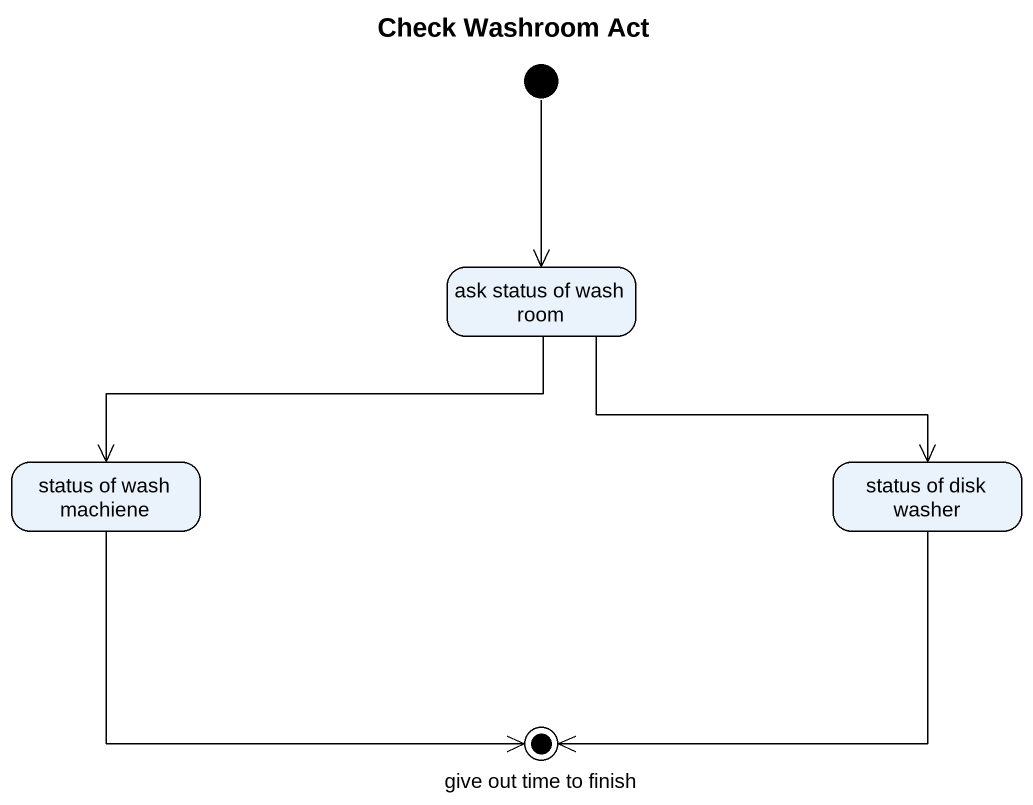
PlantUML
@startuml
title Check Washroom Act
hide empty description
state "ask status of wash room" as ask_status_of_wash_room
state "status of wash machiene" as status_of_wash_machiene
state "status of disk washer" as status_of_disk_washer
state "give out time to finish" as give_out_time_to_finish <<end>>
[*] --> ask_status_of_wash_room
ask_status_of_wash_room -left-> status_of_wash_machiene
ask_status_of_wash_room -right-> status_of_disk_washer
status_of_wash_machiene -right-> give_out_time_to_finish
status_of_disk_washer --> give_out_time_to_finish
@enduml
